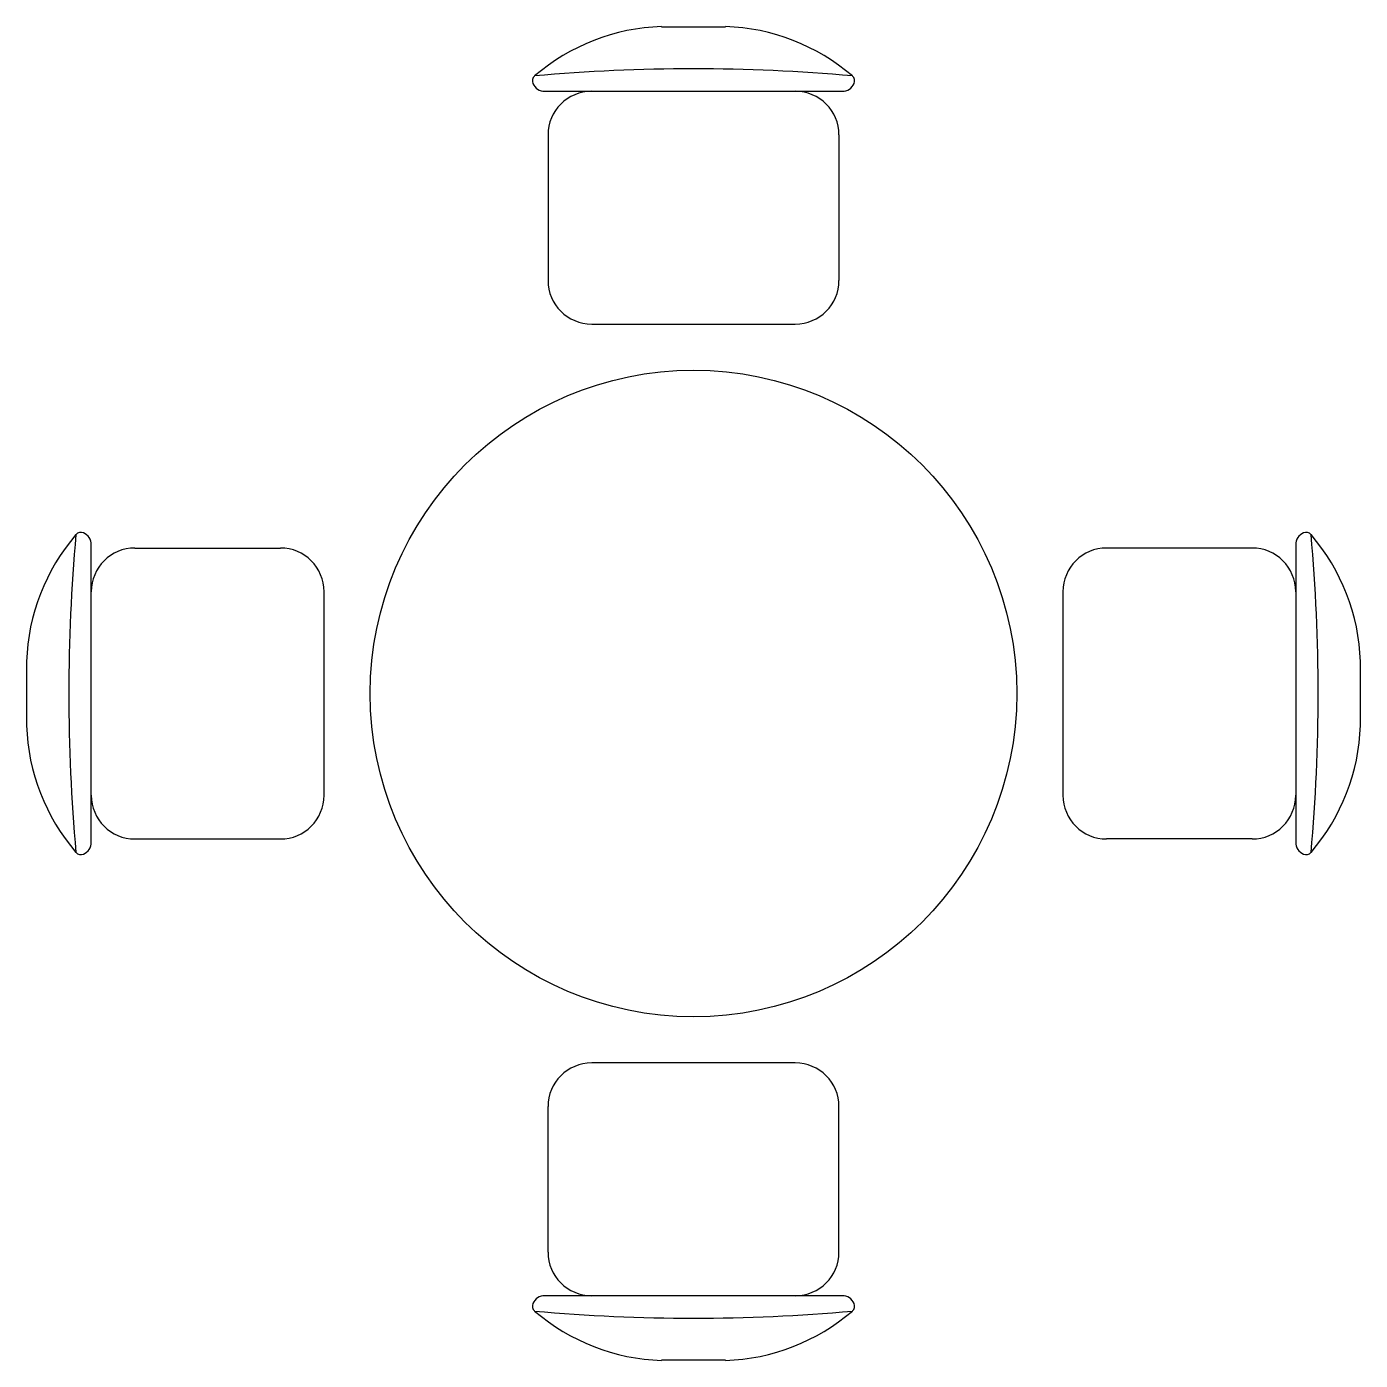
# Model space of a CAD drawing. Header units: millimetres. Extents: x -1031 to 1031, y -1031 to 1031.
import ezdxf

# ---------------------------------------------------------------- set-up
doc = ezdxf.new("R2010")
doc.units = ezdxf.units.MM
doc.layers.add('Furniture_家具', color=253, linetype='Continuous')

msp = doc.modelspace()

# ---------------------------------------------------------------- linework, layer by layer
at = {"layer": 'Furniture_家具'}
for p, q in [((-49.6, 1031.4), (49.6, 1031.4)), ((-230, 931.4), (230, 931.4)), ((-225, 863.9), (-225, 638.9)), ((225, 863.9), (225, 638.9)), ((-157.5, 571.4), (157.5, 571.4)), ((-931.4, -230), (-931.4, 230)), ((931.4, 230), (931.4, -230)), ((-863.9, 225), (-638.9, 225)), ((863.9, 225), (638.9, 225)), ((-571.4, -157.5), (-571.4, 157.5)), ((571.4, 157.5), (571.4, -157.5)), ((-1031.4, -49.6), (-1031.4, 49.6)), ((1031.4, 49.6), (1031.4, -49.6)), ((-863.9, -225), (-638.9, -225)), ((863.9, -225), (638.9, -225)), ((157.5, -571.4), (-157.5, -571.4)), ((-225, -863.9), (-225, -638.9)), ((225, -863.9), (225, -638.9)), ((230, -931.4), (-230, -931.4)), ((49.6, -1031.4), (-49.6, -1031.4))]:
    msp.add_line(p, q, dxfattribs=at)
msp.add_circle((0, 0), 500, dxfattribs=at)
for centre, radius, start, end in [((-39.8, 716), 315.6, 91.7651, 130.7265), ((39.8, 716), 315.6, 49.2735, 88.2349), ((-239.2, 947.5), 10, 130.7265, 202.67), ((0, -1746.4), 2712.7, 84.8023, 95.1977), ((239.2, 947.5), 10, 337.33, 49.2735), ((-230, 951.4), 20, 202.67, 270), ((-157.5, 863.9), 67.5, 90, 180), ((157.5, 863.9), 67.5, 0, 90), ((230, 951.4), 20, 270, 337.33), ((-157.5, 638.9), 67.5, 180, 270), ((157.5, 638.9), 67.5, 270, 0), ((-947.5, 239.2), 10, 67.33, 139.2735), ((-951.4, 230), 20, 0, 67.33), ((951.4, 230), 20, 112.67, 180), ((947.5, 239.2), 10, 40.7265, 112.67), ((-716, 39.8), 315.6, 139.2735, 178.2349), ((1746.4, 0), 2712.7, 174.8023, 185.1977), ((716, 39.8), 315.6, 1.7651, 40.7265), ((-1746.4, 0), 2712.7, 354.8023, 5.1977), ((-863.9, 157.5), 67.5, 90, 180), ((-638.9, 157.5), 67.5, 0, 90), ((638.9, 157.5), 67.5, 90, 180), ((863.9, 157.5), 67.5, 0, 90), ((-716, -39.8), 315.6, 181.7651, 220.7265), ((716, -39.8), 315.6, 319.2735, 358.2349), ((-863.9, -157.5), 67.5, 180, 270), ((-638.9, -157.5), 67.5, 270, 0), ((638.9, -157.5), 67.5, 180, 270), ((863.9, -157.5), 67.5, 270, 0), ((-947.5, -239.2), 10, 220.7265, 292.67), ((-951.4, -230), 20, 292.67, 0), ((951.4, -230), 20, 180, 247.33), ((947.5, -239.2), 10, 247.33, 319.2735), ((-157.5, -638.9), 67.5, 90, 180), ((157.5, -638.9), 67.5, 0, 90), ((-157.5, -863.9), 67.5, 180, 270), ((157.5, -863.9), 67.5, 270, 0), ((-239.2, -947.5), 10, 157.33, 229.2735), ((-230, -951.4), 20, 90, 157.33), ((230, -951.4), 20, 22.67, 90), ((239.2, -947.5), 10, 310.7265, 22.67), ((-39.8, -716), 315.6, 229.2735, 268.2349), ((0, 1746.4), 2712.7, 264.8023, 275.1977), ((39.8, -716), 315.6, 271.7651, 310.7265)]:
    msp.add_arc(centre, radius, start, end, dxfattribs=at)

doc.saveas('drawing.dxf')
